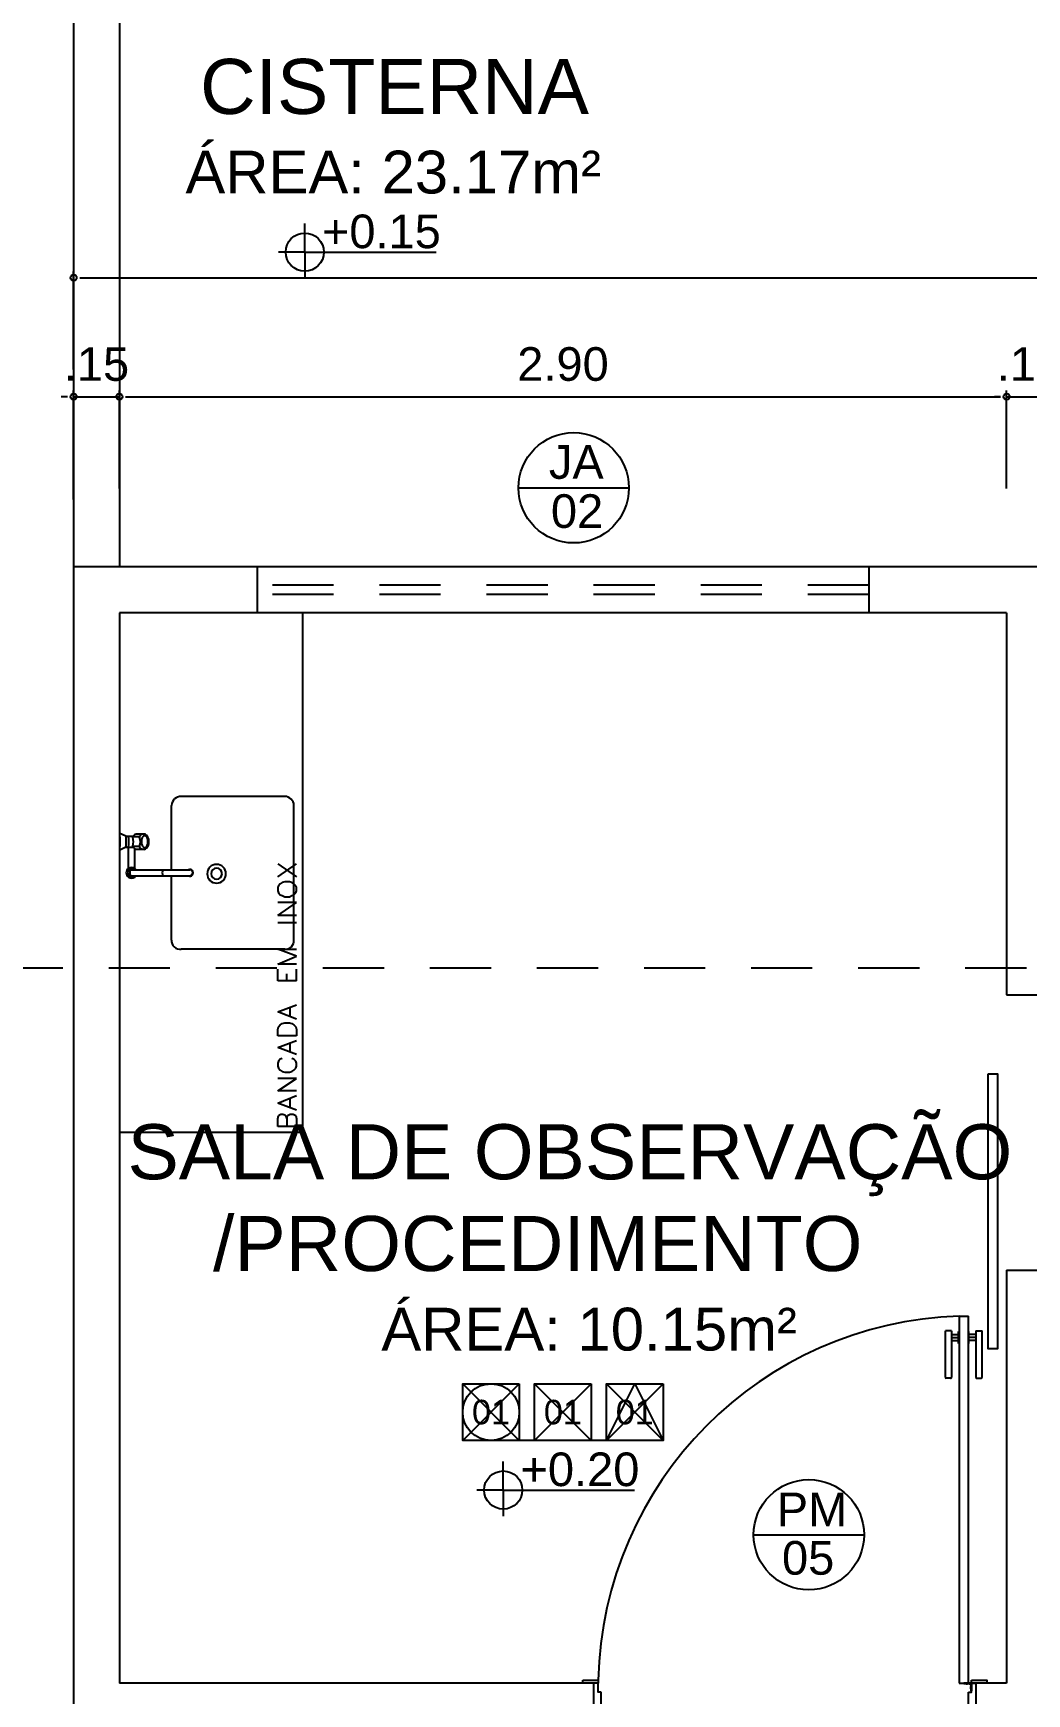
# Model space of a CAD drawing. Header units: millimetres. Extents: x 2125 to 3408, y 1171 to 1686.
# Drawn here: x 2416.48 to 2419.72, y 1445.12 to 1450.55 of the extents above; entities that cross this region are included whole.
import ezdxf
from ezdxf.enums import TextEntityAlignment as Align

# ---------------------------------------------------------------- set-up
doc = ezdxf.new("R2010")
doc.units = ezdxf.units.MM
doc.linetypes.add('CONTORNO_QUADRO_T', pattern=[0.35, 0.2, -0.15])
for name, color, linetype in [('APCOZ', 7, 'Continuous'), ('APCOZ-I', 251, 'Continuous'), ('at_Entity', 7, 'Continuous'), ('cotas', 7, 'Continuous'), ('ESQUADRIA', 3, 'Continuous'), ('ESQUADRIAS', 7, 'Continuous'), ('Esquadrias portas', 7, 'Continuous'), ('Esquadrias_Portas', 2, 'Continuous'), ('JANELA2', 1, 'Continuous'), ('Layout_Equipamentos', 7, 'Continuous'), ('linha de corte', 1, 'Continuous'), ('PAREDE', 4, 'Continuous'), ('TEXTO01', 7, 'Continuous'), ('TEXTO02', 3, 'Continuous'), ('TEXTO03', 2, 'Continuous'), ('TEXTO_ESP_FORRO', 62, 'Continuous'), ('TEXTO_ESP_PAREDES', 10, 'Continuous'), ('TEXTO_ESP_PISO', 150, 'Continuous')]:
    doc.layers.add(name, color=color, linetype=linetype)
doc.styles.add('ARIAL', font='sanss___.ttf')
doc.styles.add('ROMANS', font='arial.ttf')
doc.styles.add('TEXTO1', font='swissko.ttf', dxfattribs={"width": 0.6, "height": 0.1})
doc.dimstyles.new('ESCALA75', dxfattribs={"dimtxt": 0.11, "dimasz": 0.02, "dimexe": 0.02, "dimexo": 0.04, "dimgap": 0.05, "dimtad": 1, "dimzin": 4, "dimdsep": 46, "dimtxsty": 'ROMANS', "dimblk1": 'PPC', "dimblk2": 'PPC', "dimsah": 1, "dimcen": 0.02, "dimclrd": 7, "dimclre": 7, "dimclrt": 3, "dimazin": 1, "dimtfac": 1, "dimtix": 1, "dimtmove": 0, "dimatfit": 3, "dimldrblk": 'PPC', "dimfxl": 0, "dimtolj": 1, "dimtzin": 12, "dimarcsym": 0})

# ---------------------------------------------------------------- blocks, each defined once
blk = doc.blocks.new('new block1')
at = {"layer": 'ESQUADRIAS', "color": 2}
for p, q in [((-0.09, 1.36), (-0.09, 0.16)), ((-0.09, 1.36), (-0.06, 1.36)), ((-0.06, 0.16), (-0.06, 1.36)), ((-0.09, 0.16), (-0.06, 0.16))]:
    blk.add_line(p, q, dxfattribs=at)
at = {"layer": 'ESQUADRIAS', "color": 3, "linetype": 'Continuous'}
for p, q in [((-0.135, 1.1598), (-0.135, 1.3115)), ((-0.115, 1.3115), (-0.115, 1.1598)), ((-0.092, 1.27), (-0.092, 1.31)), ((-0.058, 1.27), (-0.058, 1.31)), ((-0.035, 1.3115), (-0.035, 1.1598)), ((-0.015, 1.1598), (-0.015, 1.3115)), ((-0.1185, 1.1568), (-0.1325, 1.1568)), ((-0.0315, 1.1568), (-0.0175, 1.1568))]:
    blk.add_line(p, q, dxfattribs=at)
at = {"layer": 'ESQUADRIAS', "color": 3}
for p, q in [((-0.115, 1.3115), (-0.135, 1.3115)), ((-0.092, 1.31), (-0.09, 1.31)), ((-0.058, 1.31), (-0.06, 1.31)), ((-0.035, 1.3115), (-0.015, 1.3115)), ((-0.115, 1.3), (-0.092, 1.3)), ((-0.115, 1.29), (-0.092, 1.29)), ((-0.115, 1.28), (-0.092, 1.28)), ((-0.092, 1.27), (-0.09, 1.27)), ((-0.058, 1.27), (-0.06, 1.27)), ((-0.035, 1.3), (-0.058, 1.3)), ((-0.035, 1.29), (-0.058, 1.29)), ((-0.035, 1.28), (-0.058, 1.28))]:
    blk.add_line(p, q, dxfattribs=at)
at = {"layer": 'ESQUADRIAS'}
for p, q in [((-0.0665, 0.1585), (-0.0635, 0.1585)), ((-0.0515, 0.1435), (-0.0515, 0.1465))]:
    blk.add_line(p, q, dxfattribs=at)
at = {"layer": 'ESQUADRIAS', "color": 3}
for points in [[(-1.32, 0.17), (-1.27, 0.17), (-1.27, 0.16), (-1.32, 0.16)], [(-0.05, 0.17), (0, 0.17), (0, 0.16), (-0.05, 0.16)], [(-1.32, 0.01), (-1.26, 0.01), (-1.26, 0), (-1.32, 0)], [(-0.06, 0.01), (-0.035, 0.01), (0, 0.01), (0, 0), (-0.06, 0)]]:
    blk.add_lwpolyline(points, close=True, dxfattribs=at)
at = {"layer": 'ESQUADRIAS', "color": 2}
for points in [[(-1.26, 0.13), (-1.27, 0.13), (-1.27, 0.16), (-1.285, 0.16), (-1.285, 0.01), (-1.26, 0.01)], [(-0.06, 0.13), (-0.05, 0.13), (-0.05, 0.16), (-0.035, 0.16), (-0.035, 0.01), (-0.06, 0.01)]]:
    blk.add_lwpolyline(points, close=True, dxfattribs=at)
at = {"layer": 'ESQUADRIAS', "color": 1}
for points in [[(-0.0545, 0.159, -0.236068), (-0.0525, 0.16), (-0.055, 0.16), (-0.075, 0.16), (-0.075, 0.159)], [(-0.051, 0.1555, 0.236068), (-0.05, 0.1575), (-0.05, 0.155), (-0.05, 0.135), (-0.051, 0.135)]]:
    blk.add_lwpolyline(points, format="xyb", close=True, dxfattribs=at)
at = {"layer": 'ESQUADRIAS'}
for points in [[(-0.0675, 0.1577), (-0.0665, 0.1585), (-0.0665, 0.159)], [(-0.0654, 0.1577), (-0.0654, 0.1575), (-0.0675, 0.1575), (-0.0675, 0.1577), (-0.0625, 0.1577), (-0.0625, 0.1575), (-0.0646, 0.1575), (-0.0646, 0.1577)], [(-0.0625, 0.1577), (-0.0635, 0.1585), (-0.0635, 0.159)], [(-0.0523, 0.1446), (-0.0525, 0.1446), (-0.0525, 0.1425), (-0.0523, 0.1425), (-0.0523, 0.1475), (-0.0525, 0.1475), (-0.0525, 0.1454), (-0.0523, 0.1454)], [(-0.0523, 0.1475), (-0.0515, 0.1465), (-0.051, 0.1465)], [(-0.0523, 0.1425), (-0.0515, 0.1435), (-0.051, 0.1435)]]:
    blk.add_lwpolyline(points, dxfattribs=at)
at = {"layer": 'ESQUADRIAS', "color": 1}
blk.add_circle((-0.0525, 0.1575), 0.0025, dxfattribs=at)
at = {"layer": 'ESQUADRIAS', "color": 3, "linetype": 'Continuous'}
for centre, start, end in [((-0.132, 1.1598), 180, 260.5377), ((-0.118, 1.1598), 260.5377, 360), ((-0.032, 1.1598), 180, 279.4623), ((-0.018, 1.1598), 279.4623, 0)]:
    blk.add_arc(centre, 0.003, start, end, dxfattribs=at)
at = {"layer": 'Esquadrias portas'}
blk.add_arc((-0.0518, 0.1421), 1.2185, 91.7966, 178.6909, dxfattribs=at)
blk = doc.blocks.new('PPC')
at = {"color": 2}
blk.add_circle((0, 0), 0.5, dxfattribs=at)
blk = doc.blocks.new('*D866')
at = {"layer": 'cotas', "color": 7, "lineweight": -2, "transparency": 16777216}
for p, q in [((2416.5879, 1449.3569), (2416.5679, 1449.3569)), ((2416.6079, 1449.0569), (2416.6079, 1449.3769)), ((2416.6079, 1449.3569), (2416.7579, 1449.3569)), ((2416.7579, 1449.0569), (2416.7579, 1449.3769)), ((2416.7779, 1449.3569), (2416.7979, 1449.3569))]:
    blk.add_line(p, q, dxfattribs=at)
at = {"layer": 'DEFPOINTS', "color": 0, "transparency": 16777216}
for p in [(2416.7579, 1449.3569), (2416.6079, 1448.423), (2416.7579, 1448.273)]:
    blk.add_point(p, dxfattribs=at)
at = {"layer": 'cotas', "color": 7, "lineweight": -2, "transparency": 16777216, "xscale": 0.02, "yscale": 0.02, "zscale": 0.02}
blk.add_blockref('PPC', (2416.6079, 1449.3569), dxfattribs=at)
at = {"layer": 'cotas', "color": 7, "lineweight": -2, "transparency": 16777216, "xscale": 0.02, "yscale": 0.02, "zscale": 0.02, "rotation": 180}
blk.add_blockref('PPC', (2416.7579, 1449.3569), dxfattribs=at)
at = {"layer": 'cotas', "color": 3, "transparency": 16777216, "insert": (2416.6829, 1449.4631), "char_height": 0.11, "attachment_point": 5, "style": 'ROMANS'}
blk.add_mtext('\\A1;.15', dxfattribs=at)
blk = doc.blocks.new('*D867')
at = {"layer": 'cotas', "color": 7, "lineweight": -2, "transparency": 16777216}
for p, q in [((2416.7579, 1449.0569), (2416.7579, 1449.3769)), ((2416.7779, 1449.3569), (2419.6379, 1449.3569)), ((2419.6579, 1449.0569), (2419.6579, 1449.3769))]:
    blk.add_line(p, q, dxfattribs=at)
at = {"layer": 'DEFPOINTS', "color": 0, "transparency": 16777216}
for p in [(2419.6579, 1449.3569), (2416.7579, 1448.273), (2419.6579, 1448.273)]:
    blk.add_point(p, dxfattribs=at)
at = {"layer": 'cotas', "color": 7, "lineweight": -2, "transparency": 16777216, "xscale": 0.02, "yscale": 0.02, "zscale": 0.02, "rotation": 180}
blk.add_blockref('PPC', (2416.7579, 1449.3569), dxfattribs=at)
at = {"layer": 'cotas', "color": 7, "lineweight": -2, "transparency": 16777216, "xscale": 0.02, "yscale": 0.02, "zscale": 0.02}
blk.add_blockref('PPC', (2419.6579, 1449.3569), dxfattribs=at)
at = {"layer": 'cotas', "color": 3, "transparency": 16777216, "insert": (2418.2079, 1449.4631), "char_height": 0.11, "attachment_point": 5, "style": 'ROMANS'}
blk.add_mtext('\\A1;2.90', dxfattribs=at)
blk = doc.blocks.new('*D868')
at = {"layer": 'cotas', "color": 7, "lineweight": -2, "transparency": 16777216}
for p, q in [((2419.6379, 1449.3569), (2419.6179, 1449.3569)), ((2419.6579, 1449.0569), (2419.6579, 1449.3769)), ((2419.6579, 1449.3569), (2419.8079, 1449.3569)), ((2419.8079, 1449.0569), (2419.8079, 1449.3769)), ((2419.8279, 1449.3569), (2419.8479, 1449.3569))]:
    blk.add_line(p, q, dxfattribs=at)
at = {"layer": 'DEFPOINTS', "color": 0, "transparency": 16777216}
for p in [(2419.8079, 1449.3569), (2419.6579, 1448.273), (2419.8079, 1448.273)]:
    blk.add_point(p, dxfattribs=at)
at = {"layer": 'cotas', "color": 7, "lineweight": -2, "transparency": 16777216, "xscale": 0.02, "yscale": 0.02, "zscale": 0.02}
blk.add_blockref('PPC', (2419.6579, 1449.3569), dxfattribs=at)
at = {"layer": 'cotas', "color": 7, "lineweight": -2, "transparency": 16777216, "xscale": 0.02, "yscale": 0.02, "zscale": 0.02, "rotation": 180}
blk.add_blockref('PPC', (2419.8079, 1449.3569), dxfattribs=at)
at = {"layer": 'cotas', "color": 3, "transparency": 16777216, "insert": (2419.7329, 1449.4631), "char_height": 0.11, "attachment_point": 5, "style": 'ROMANS'}
blk.add_mtext('\\A1;.15', dxfattribs=at)
blk = doc.blocks.new('*D885')
at = {"layer": 'cotas', "color": 7, "lineweight": -2, "transparency": 16777216}
for p, q in [((2416.6079, 1449.4459), (2416.6079, 1449.7659)), ((2428.0079, 1449.4459), (2428.0079, 1449.7659)), ((2416.6279, 1449.7459), (2427.9879, 1449.7459))]:
    blk.add_line(p, q, dxfattribs=at)
at = {"layer": 'DEFPOINTS', "color": 0, "transparency": 16777216}
for p in [(2428.0079, 1449.7459), (2416.6079, 1448.9008), (2428.0079, 1448.9008)]:
    blk.add_point(p, dxfattribs=at)
at = {"layer": 'cotas', "color": 7, "lineweight": -2, "transparency": 16777216, "xscale": 0.02, "yscale": 0.02, "zscale": 0.02, "rotation": 180}
blk.add_blockref('PPC', (2416.6079, 1449.7459), dxfattribs=at)
at = {"layer": 'cotas', "color": 7, "lineweight": -2, "transparency": 16777216, "xscale": 0.02, "yscale": 0.02, "zscale": 0.02}
blk.add_blockref('PPC', (2428.0079, 1449.7459), dxfattribs=at)
at = {"layer": 'cotas', "color": 3, "transparency": 16777216, "insert": (2422.3079, 1449.8521), "char_height": 0.11, "attachment_point": 5, "style": 'ROMANS'}
blk.add_mtext('\\A1;11.40', dxfattribs=at)
blk = doc.blocks.new('new block16')
at = {"layer": 'APCOZ'}
for p, q in [((-0.5794, 0.9688), (-0.601, 0.9796)), ((-0.5794, 0.9336), (-0.601, 0.9228)), ((-0.5794, 0.9688), (-0.5553, 0.9688)), ((-0.5794, 0.9336), (-0.5702, 0.9336)), ((-0.5702, 0.8638), (-0.5702, 0.9336)), ((-0.5502, 0.8638), (-0.5502, 0.9285)), ((-0.5212, 0.9762), (-0.5428, 0.9762)), ((-0.5212, 0.9262), (-0.5428, 0.9262)), ((-0.5462, 0.8597), (-0.3752, 0.8597)), ((-0.5462, 0.8397), (-0.3752, 0.8397))]:
    blk.add_line(p, q, dxfattribs=at)
at = {"layer": 'APCOZ', "linetype": 'Continuous'}
for points in [[(-0.5428, 0.9762, 0), (-0.5456, 0.9759, 0), (-0.5483, 0.975, 0), (-0.5508, 0.9734, 0), (-0.5532, 0.9714, 0), (-0.5553, 0.9688, 0)], [(-0.5502, 0.9285, 0), (-0.5488, 0.9277, 0), (-0.5473, 0.927, 0), (-0.5458, 0.9266, 0), (-0.5443, 0.9263, 0), (-0.5428, 0.9262, 0)], [(-0.5207, 0.9262, 0), (-0.5175, 0.9267, 0), (-0.5145, 0.9281, 0), (-0.5117, 0.9302, 0), (-0.5091, 0.933, 0), (-0.507, 0.9363, 0), (-0.5053, 0.9402, 0), (-0.5042, 0.9445, 0), (-0.5036, 0.9489, 0), (-0.5036, 0.9535, 0), (-0.5042, 0.9579, 0), (-0.5053, 0.9622, 0), (-0.507, 0.966, 0), (-0.5091, 0.9694, 0), (-0.5117, 0.9722, 0), (-0.5145, 0.9743, 0), (-0.5175, 0.9757, 0), (-0.5207, 0.9762, 0)]]:
    blk.add_polyline3d(points, dxfattribs=at)
at = {"layer": 'APCOZ'}
for centre, radius, start, end in [((-0.5602, 0.8497), 0.0173, 125.4187, 234.5813), ((-0.5602, 0.8497), 0.0173, 234.5813, 305.4187), ((-0.5602, 0.8497), 0.0173, 35.4187, 54.5813), ((-0.5602, 0.8497), 0.0173, 305.4187, 324.5813), ((-0.3702, 0.8497), 0.0112, 243.7208, 116.2792)]:
    blk.add_arc(centre, radius, start, end, dxfattribs=at)
at = {"layer": 'APCOZ-I'}
for p, q in [((-0.5794, 0.9688), (-0.5794, 0.9336)), ((-0.5702, 0.9336), (-0.5553, 0.9336)), ((-0.5349, 0.9668), (-0.5564, 0.9668)), ((-0.5349, 0.9355), (-0.5564, 0.9355)), ((-0.5638, 0.8597), (-0.5462, 0.8597)), ((-0.5638, 0.8397), (-0.5462, 0.8397)), ((-0.3752, 0.8597), (-0.3702, 0.8597)), ((-0.3752, 0.8397), (-0.3702, 0.8397))]:
    blk.add_line(p, q, dxfattribs=at)
at = {"layer": 'APCOZ-I', "linetype": 'Continuous'}
for points in [[(-0.5553, 0.9688, 0), (-0.5555, 0.9686, 0), (-0.5556, 0.9683, 0), (-0.5558, 0.9681, 0), (-0.5559, 0.9679, 0), (-0.5561, 0.9676, 0)], [(-0.5561, 0.9348, 0), (-0.5559, 0.9345, 0), (-0.5558, 0.9343, 0), (-0.5556, 0.9341, 0), (-0.5555, 0.9338, 0), (-0.5553, 0.9336, 0)], [(-0.5553, 0.9336, 0), (-0.5544, 0.9324, 0), (-0.5534, 0.9313, 0), (-0.5524, 0.9302, 0), (-0.5513, 0.9293, 0), (-0.5502, 0.9285, 0)], [(-0.5207, 0.9762, 0), (-0.5238, 0.9759, 0), (-0.5268, 0.9749, 0), (-0.5296, 0.9732, 0), (-0.5321, 0.9708, 0), (-0.5343, 0.9678, 0)], [(-0.5343, 0.9346, 0), (-0.5322, 0.9317, 0), (-0.5297, 0.9293, 0), (-0.527, 0.9276, 0), (-0.5241, 0.9266, 0), (-0.5212, 0.9262, 0)], [(-0.5176, 0.9707, 0), (-0.5197, 0.9703, 0), (-0.5218, 0.9691, 0), (-0.5237, 0.9672, 0), (-0.5253, 0.9646, 0), (-0.5267, 0.9615, 0), (-0.5276, 0.958, 0), (-0.5281, 0.9541, 0), (-0.5283, 0.9502, 0), (-0.5279, 0.9463, 0), (-0.5272, 0.9426, 0), (-0.526, 0.9393, 0), (-0.5245, 0.9364, 0), (-0.5228, 0.9342, 0), (-0.5208, 0.9326, 0), (-0.5187, 0.9318, 0), (-0.5165, 0.9318, 0), (-0.5144, 0.9326, 0), (-0.5124, 0.9342, 0), (-0.5106, 0.9364, 0), (-0.5091, 0.9393, 0), (-0.508, 0.9426, 0), (-0.5072, 0.9463, 0), (-0.5069, 0.9502, 0), (-0.507, 0.9541, 0), (-0.5076, 0.958, 0), (-0.5085, 0.9615, 0), (-0.5098, 0.9646, 0), (-0.5115, 0.9672, 0), (-0.5134, 0.9691, 0), (-0.5154, 0.9703, 0), (-0.5176, 0.9707, 0)]]:
    blk.add_polyline3d(points, dxfattribs=at)
at = {"layer": 'APCOZ-I'}
for centre, radius, start, end in [((-0.8761, 0.9512), 0.2786, 354.3752, 5.6248), ((-0.6505, 0.9512), 0.0816, 347.5382, 12.4618), ((-0.5544, 0.9666), 0.002, 148.4325, 195.6861), ((-0.5544, 0.9358), 0.002, 164.314, 211.5675), ((-0.6091, 0.9512), 0.0549, 344.3139, 15.6861), ((-0.5327, 0.9668), 0.002, 147.8441, 206.0251), ((-0.5327, 0.9356), 0.002, 153.9749, 212.1559), ((-0.5645, 0.9512), 0.0335, 333.9749, 26.0251), ((-0.5602, 0.8497), 0.0126, 52.2518, 307.7482), ((-0.5602, 0.8497), 0.0173, 54.5813, 125.4187), ((-0.5428, 0.8497), 0.0233, 154.5555, 205.4445), ((-0.4367, 0.8497), 0.0233, 154.5555, 205.4445), ((-0.3702, 0.8497), 0.01, 270, 90)]:
    blk.add_arc(centre, radius, start, end, dxfattribs=at)
at = {"layer": 'at_Entity', "color": 0}
for p, q in [((0, 0), (0, 1.7)), ((-0.0593, 1.0994), (-0.3978, 1.0994)), ((-0.0296, 0.6296), (-0.0296, 1.0698)), ((-0.0825, 0.8368), (-0.0212, 0.8791)), ((-0.0825, 0.8791), (-0.0212, 0.8368)), ((-0.0677, 0.8177), (-0.0741, 0.8135)), ((-0.0593, 0.8199), (-0.0677, 0.8177)), ((-0.0444, 0.8199), (-0.0593, 0.8199)), ((-0.036, 0.8177), (-0.0444, 0.8199)), ((-0.0296, 0.8135), (-0.036, 0.8177)), ((-0.0804, 0.8072), (-0.0825, 0.8029)), ((-0.0825, 0.8029), (-0.0825, 0.7902)), ((-0.0825, 0.7902), (-0.0804, 0.7839)), ((-0.0741, 0.8135), (-0.0804, 0.8072)), ((-0.0804, 0.7839), (-0.0741, 0.7775)), ((-0.0741, 0.7775), (-0.0677, 0.7754)), ((-0.0677, 0.7754), (-0.0593, 0.7712)), ((-0.0593, 0.7712), (-0.0444, 0.7712)), ((-0.0444, 0.7712), (-0.036, 0.7754)), ((-0.036, 0.7754), (-0.0296, 0.7775)), ((-0.0233, 0.8072), (-0.0296, 0.8135)), ((-0.0296, 0.7775), (-0.0233, 0.7839)), ((-0.0212, 0.8029), (-0.0233, 0.8072)), ((-0.0233, 0.7839), (-0.0212, 0.7902)), ((-0.0212, 0.7902), (-0.0212, 0.8029)), ((-0.0825, 0.7098), (-0.0212, 0.7521)), ((-0.0212, 0.7521), (-0.0825, 0.7521)), ((-0.0212, 0.7098), (-0.0825, 0.7098)), ((-0.0825, 0.6866), (-0.0212, 0.6866)), ((-0.0593, 0.6), (-0.3978, 0.6)), ((-0.0212, 0.5765), (-0.0825, 0.5998)), ((-0.0825, 0.5998), (-0.0212, 0.5998)), ((-0.0825, 0.5511), (-0.0212, 0.5765)), ((-0.0212, 0.5511), (-0.0825, 0.5511)), ((-0.0825, 0.4961), (-0.0825, 0.5342)), ((-0.0212, 0.4961), (-0.0825, 0.4961)), ((-0.0529, 0.4961), (-0.0529, 0.5194)), ((-0.0212, 0.4961), (-0.0212, 0.5342)), ((-0.0825, 0.3945), (-0.0212, 0.4178)), ((-0.0212, 0.3713), (-0.0825, 0.3945)), ((-0.0423, 0.3797), (-0.0423, 0.4093)), ((-0.0825, 0.3374), (-0.0804, 0.3459)), ((-0.0825, 0.3162), (-0.0825, 0.3374)), ((-0.0804, 0.3459), (-0.0741, 0.3522)), ((-0.0741, 0.3522), (-0.0677, 0.3564)), ((-0.0677, 0.3564), (-0.0593, 0.3586)), ((-0.0593, 0.3586), (-0.0444, 0.3586)), ((-0.0444, 0.3586), (-0.036, 0.3564)), ((-0.036, 0.3564), (-0.0296, 0.3522)), ((-0.0296, 0.3522), (-0.0233, 0.3459)), ((-0.0233, 0.3459), (-0.0212, 0.3374)), ((-0.0212, 0.3374), (-0.0212, 0.3162)), ((-0.0212, 0.3162), (-0.0825, 0.3162)), ((-0.0825, 0.2781), (-0.0212, 0.3014)), ((-0.0212, 0.2549), (-0.0825, 0.2781)), ((-0.0423, 0.2633), (-0.0423, 0.293)), ((-0.0804, 0.2337), (-0.0825, 0.2274)), ((-0.0825, 0.2274), (-0.0825, 0.2168)), ((-0.0741, 0.2401), (-0.0804, 0.2337)), ((-0.0677, 0.2422), (-0.0741, 0.2401)), ((-0.0296, 0.2401), (-0.036, 0.2422)), ((-0.0233, 0.2337), (-0.0296, 0.2401)), ((-0.0212, 0.2274), (-0.0233, 0.2337)), ((-0.0212, 0.2168), (-0.0212, 0.2274)), ((-0.0825, 0.2168), (-0.0804, 0.2104)), ((-0.0825, 0.1364), (-0.0212, 0.1766)), ((-0.0212, 0.1766), (-0.0825, 0.1766)), ((-0.0804, 0.2104), (-0.0741, 0.2041)), ((-0.0741, 0.2041), (-0.0677, 0.1999)), ((-0.0677, 0.1999), (-0.0593, 0.1977)), ((-0.0593, 0.1977), (-0.0444, 0.1977)), ((-0.0444, 0.1977), (-0.036, 0.1999)), ((-0.036, 0.1999), (-0.0296, 0.2041)), ((-0.0296, 0.2041), (-0.0233, 0.2104)), ((-0.0233, 0.2104), (-0.0212, 0.2168)), ((-0.0212, 0.1364), (-0.0825, 0.1364)), ((-0.0825, 0.0962), (-0.0212, 0.1216)), ((-0.0423, 0.0814), (-0.0423, 0.111)), ((-0.0212, 0.0729), (-0.0825, 0.0962)), ((-0.0825, 0.0454), (-0.0804, 0.056)), ((-0.0804, 0.056), (-0.0762, 0.0581)), ((-0.0762, 0.0581), (-0.0719, 0.0602)), ((-0.0719, 0.0602), (-0.0656, 0.0602)), ((-0.0656, 0.0602), (-0.0593, 0.0581)), ((-0.0593, 0.0581), (-0.0571, 0.056)), ((-0.0571, 0.056), (-0.0529, 0.0454)), ((-0.0529, 0.0454), (-0.0508, 0.056)), ((-0.0508, 0.056), (-0.0466, 0.0581)), ((-0.0466, 0.0581), (-0.0423, 0.0602)), ((-0.0423, 0.0602), (-0.0317, 0.0602)), ((-0.0317, 0.0602), (-0.0275, 0.0581)), ((-0.0275, 0.0581), (-0.0233, 0.056)), ((-0.0233, 0.056), (-0.0212, 0.0454)), ((0, 0), (-0.601, 0)), ((-0.0825, 0.02), (-0.0825, 0.0454)), ((-0.0212, 0.02), (-0.0825, 0.02)), ((-0.0529, 0.0454), (-0.0529, 0.02)), ((-0.0212, 0.0454), (-0.0212, 0.02))]:
    blk.add_line(p, q, dxfattribs=at)
for centre, radius, start, end in [((-0.3988, 1.0687), 0.0307, 88.1044, 177.9457), ((-0.0604, 1.0687), 0.0308, 2.0624, 87.9376), ((-0.2825, 0.8465), 0.0307, 90, 180), ((-0.2825, 0.8465), 0.0307, 360, 90), ((-0.2825, 0.8465), 0.0307, 180, 270), ((-0.2825, 0.8465), 0.018, 90, 180), ((-0.2825, 0.8465), 0.018, 180, 270), ((-0.2825, 0.8465), 0.018, 360, 90), ((-0.2825, 0.8465), 0.018, 270, 0), ((-0.2825, 0.8465), 0.0307, 270, 0), ((-0.402, 0.6274), 0.0277, 175.3276, 278.6223), ((-0.0569, 0.6272), 0.0273, 264.9724, 5.0276)]:
    blk.add_arc(centre, radius, start, end, dxfattribs=at)
at = {"layer": 'Layout_Equipamentos'}
for p, q in [((-0.4296, 0.8597), (-0.4296, 1.0698)), ((-0.4296, 0.6296), (-0.4296, 0.8397))]:
    blk.add_line(p, q, dxfattribs=at)
blk = doc.blocks.new('Esp_Pis_Par_For_Esc100')
at = {"layer": 'DEFPOINTS'}
for p, q in [((0, 0.37), (0.37, 0)), ((0.37, 0.37), (0, 0)), ((0.47, 0.37), (0.84, 0)), ((0.84, 0.37), (0.47, 0)), ((0.94, 0.37), (1.31, 0)), ((1.31, 0.37), (0.94, 0)), ((0.47, 0), (0.37, 0)), ((0.94, 0), (0.84, 0))]:
    blk.add_line(p, q, dxfattribs=at)
for points in [[(0.37, 0.37), (0.37, 0), (0, 0), (0, 0.37)], [(1.31, 0.37), (1.31, 0), (0.94, 0), (0.94, 0.37)]]:
    blk.add_lwpolyline(points, close=True, dxfattribs=at)
at = {"layer": 'TEXTO_ESP_FORRO'}
blk.add_lwpolyline([(0.94, 0), (1.125, 0.37), (1.31, 0)], close=True, dxfattribs=at)
at = {"layer": 'TEXTO_ESP_PAREDES'}
blk.add_lwpolyline([(0.84, 0.37), (0.84, 0), (0.47, 0), (0.47, 0.37)], close=True, dxfattribs=at)
at = {"layer": 'TEXTO_ESP_PISO'}
blk.add_circle((0.185, 0.185), 0.185, dxfattribs=at)
at = {"layer": 'TEXTO_ESP_FORRO', "color": 3, "linetype": 'ByBlock', "style": 'ARIAL', "text_generation_flag": 6}
blk.add_attdef('FOR', text='', height=0.16, rotation=180, dxfattribs=at).set_placement((1.125, 0.185), align=Align.MIDDLE_CENTER)
at = {"layer": 'TEXTO_ESP_PAREDES', "color": 3, "linetype": 'ByBlock', "ltscale": 0.0001, "style": 'ARIAL', "text_generation_flag": 6}
blk.add_attdef('PAR', text='', height=0.16, rotation=180, dxfattribs=at).set_placement((0.655, 0.185), align=Align.MIDDLE_CENTER)
at = {"layer": 'TEXTO_ESP_PISO', "color": 3, "linetype": 'ByBlock', "style": 'ARIAL', "text_generation_flag": 6}
blk.add_attdef('PIS', text='', height=0.16, rotation=180, dxfattribs=at).set_placement((0.185, 0.185), align=Align.MIDDLE_CENTER)
blk = doc.blocks.new('new block4')
at = {"layer": 'TEXTO01'}
h = blk.add_hatch(dxfattribs=at)
h.set_pattern_fill('ANGLE', color=256)
h.set_pattern_definition([(0, (-2260.456, -913.906), (0, 6.985), [5.08, -1.905]), (90, (-2260.456, -913.906), (-6.985, 4e-16), [5.08, -1.905])])
h.paths.add_polyline_path([(0, 0), (0, -0.0624, 0.414214), (0.0624, 0)])
h.paths.add_polyline_path([(0, 0), (0, 0.0624, 0.414214), (-0.0624, 0)])
for q in [(0, 0.093), (-0.0862, 0), (0.4292, 0), (0, -0.0852)]:
    blk.add_line((0, 0), q, dxfattribs=at)
blk.add_circle((0, 0), 0.0624, dxfattribs=at)

msp = doc.modelspace()

# ---------------------------------------------------------------- linework, layer by layer
at = {"layer": 'ESQUADRIA', "linetype": 'CONTORNO_QUADRO_T'}
for p, q in [((2419.2079, 1448.7406), (2417.2079, 1448.7406)), ((2419.2079, 1448.7106), (2417.2079, 1448.7106))]:
    msp.add_line(p, q, dxfattribs=at)
at = {"layer": 'Esquadrias_Portas'}
msp.add_lwpolyline([(2419.5979, 1447.1433), (2419.6279, 1447.1433), (2419.6279, 1446.2433), (2419.5979, 1446.2433), (2419.5979, 1447.1433)], dxfattribs=at)
at = {"layer": 'JANELA2'}
for p, q in [((2417.2079, 1448.8006), (2417.2079, 1448.6506)), ((2419.2079, 1448.8006), (2419.2079, 1448.6506))]:
    msp.add_line(p, q, dxfattribs=at)
at = {"layer": 'Layout_Equipamentos'}
msp.add_line((2416.6079, 1449.0213), (2416.6079, 1449.0569), dxfattribs=at)
at = {"layer": 'linha de corte', "linetype": 'CONTORNO_QUADRO_T'}
msp.add_line((2477.4728, 1447.4882), (2412.8958, 1447.4882), dxfattribs=at)
at = {"layer": 'PAREDE'}
for p, q in [((2416.6079, 1454.6006), (2416.6079, 1445.0006)), ((2416.7579, 1454.4506), (2416.7579, 1448.8006)), ((2419.6579, 1448.6506), (2416.7579, 1448.6506)), ((2416.7579, 1448.6506), (2416.7579, 1445.1506)), ((2419.6579, 1448.6506), (2419.6579, 1447.4006)), ((2419.6579, 1447.4006), (2419.8079, 1447.4006)), ((2419.6579, 1446.5006), (2419.6579, 1445.1506)), ((2419.6579, 1446.5006), (2419.8079, 1446.5006))]:
    msp.add_line(p, q, dxfattribs=at)
at = {"layer": 'PAREDE', "linetype": 'Continuous'}
for p, q in [((2428.0079, 1448.8006), (2416.6079, 1448.8006)), ((2418.2729, 1445.1506), (2416.7579, 1445.1506)), ((2419.6579, 1445.1506), (2419.5929, 1445.1506))]:
    msp.add_line(p, q, dxfattribs=at)
at = {"layer": 'TEXTO01'}
for p, q in [((2418.0624, 1449.059), (2418.4232, 1449.059)), ((2418.8311, 1445.6356), (2419.1919, 1445.6356))]:
    msp.add_line(p, q, dxfattribs=at)
for centre in [(2418.2428, 1449.059), (2419.0115, 1445.6356)]:
    msp.add_circle(centre, 0.1804, dxfattribs=at)

# ---------------------------------------------------------------- block references
at = {"layer": 'JANELA2'}
msp.add_blockref('new block1', (2419.5929, 1444.9906), dxfattribs=at)
at = {"layer": 'Layout_Equipamentos'}
msp.add_blockref('new block16', (2417.3579, 1446.9506), dxfattribs=at)
at = {"layer": 'TEXTO01'}
for p in [(2417.3638, 1449.8298), (2418.0124, 1445.7817)]:
    msp.add_blockref('new block4', p, dxfattribs=at)
at = {"layer": 'TEXTO02', "xscale": 0.5, "yscale": 0.5, "zscale": 0.5}
msp.add_blockref('Esp_Pis_Par_For_Esc100', (2417.88, 1445.9443), dxfattribs=at).add_auto_attribs({'PIS': '01', 'PAR': '01', 'FOR': '01'})

# ---------------------------------------------------------------- texts
at = {"layer": 'cotas', "ltscale": 0.0001, "char_height": 0.11, "width": 0.503613, "attachment_point": 1, "style": 'TEXTO1'}
for s, insert in [('\\pi0.06779;{\\fSansSerif|b0|i0|c2|p2;\\W1;+0.15}', (2417.3519, 1449.9526)), ('\\pi0.06832;{\\fSansSerif|b0|i0|c2|p2;\\W1;+0.20}', (2418.0005, 1445.9046))]:
    msp.add_mtext(s, dxfattribs=dict(at, insert=insert))
at = {"layer": 'TEXTO01', "ltscale": 0.0001, "char_height": 0.11, "width": 0.330365, "attachment_point": 1, "style": 'TEXTO1'}
for s, insert in [('{\\fSansSerif|b0|i0|c2|p2;\\W1;JA}', (2418.1617, 1449.1985)), ('{\\fSansSerif|b0|i0|c2|p2;\\W1;02}', (2418.1684, 1449.0379)), ('{\\fSansSerif|b0|i0|c2|p2;\\W1;PM}', (2418.9067, 1445.7735)), ('{\\fSansSerif|b0|i0|c2|p2;\\W1;05}', (2418.9238, 1445.615))]:
    msp.add_mtext(s, dxfattribs=dict(at, insert=insert))
at = {"layer": 'TEXTO03', "ltscale": 0.0001, "char_height": 0.12, "attachment_point": 1, "style": 'TEXTO1'}
for s, insert, width in [('\\pi1.1799;{\\fSansSerif|b0|i0|c2|p2;\\H1.5x;\\W1;\\C2;CISTERNA\\P\\pi1.132;\\H0.77777x;\\C3;ÁREA: 23.17m²}', (2415.8416, 1450.4616), 3.592802), ('{\\fSansSerif|b0|i0|c2|p2;\\H1.5x;\\W1;\\C2;SALA DE OBSERVAÇÃO\\P    /PROCEDIMENTO\\P\\pi0.82972;\\H0.77777x;\\C3;ÁREA: 10.15m²}', (2416.7843, 1446.978), 2.988169)]:
    msp.add_mtext(s, dxfattribs=dict(at, insert=insert, width=width))

# ---------------------------------------------------------------- dimensions: what is measured, and where the dimension line sits
at = {"layer": 'cotas'}
for base, p1, p2, picture, middle in [((2428.0079, 1449.7459), (2416.6079, 1448.9008), (2428.0079, 1448.9008), '*D885', (2422.3079, 1449.8521)), ((2416.7579, 1449.3569), (2416.6079, 1448.423), (2416.7579, 1448.273), '*D866', (2416.6829, 1449.4631))]:
    dim = msp.add_linear_dim(base=base, p1=p1, p2=p2, dimstyle='ESCALA75', dxfattribs=at)
    dim.commit()
    dim.dimension.update_dxf_attribs({"geometry": picture, "text_midpoint": middle})
for base, p1, p2, picture, middle in [((2419.6579, 1449.3569), (2416.7579, 1448.273), (2419.6579, 1448.273), '*D867', (2418.2079, 1449.4631)), ((2419.8079, 1449.3569), (2419.6579, 1448.273), (2419.8079, 1448.273), '*D868', (2419.7329, 1449.4631))]:
    dim = msp.add_linear_dim(base=base, p1=p1, p2=p2, dimstyle='ESCALA75', override={"dimtmove": 1}, dxfattribs=at)
    dim.commit()
    dim.dimension.update_dxf_attribs({"geometry": picture, "text_midpoint": middle})

doc.saveas('drawing.dxf')
